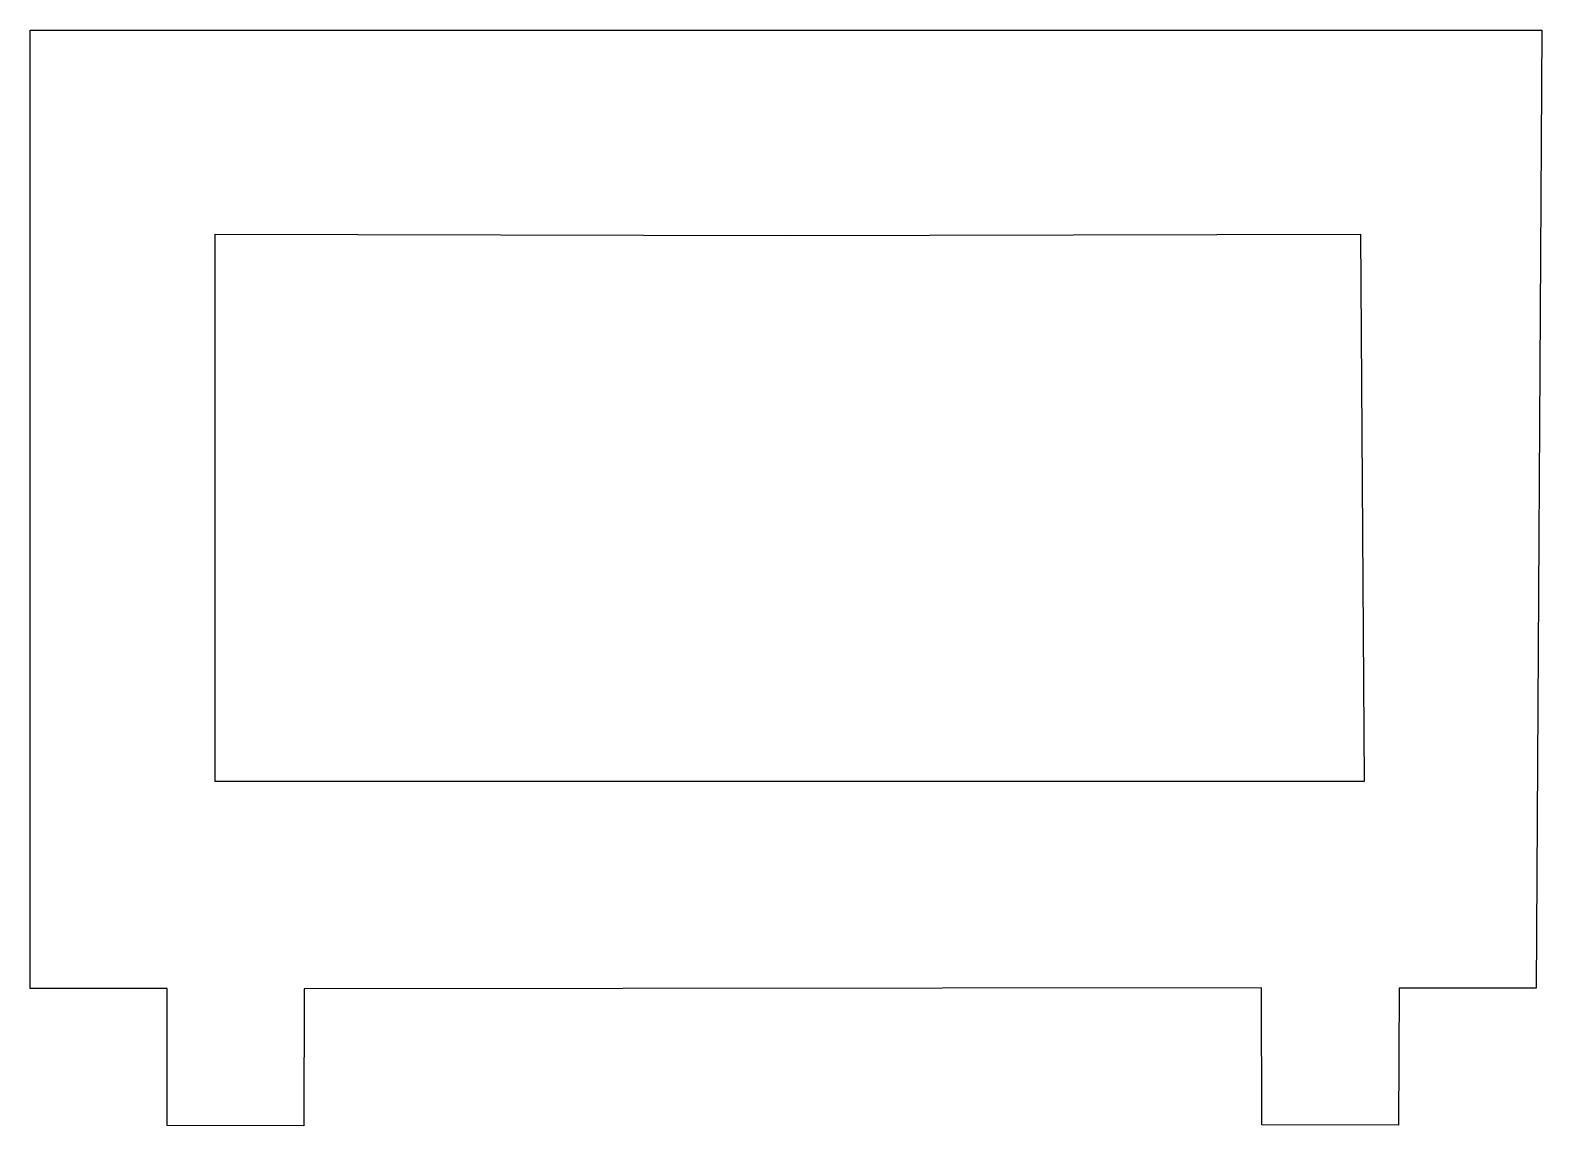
# Model space of a CAD drawing. Header units: centimetres. Extents: x 25.41 to 30.93, y 15.89 to 19.9.
import ezdxf

# ---------------------------------------------------------------- set-up
doc = ezdxf.new("R2010")
doc.units = ezdxf.units.CM
doc.header["$MEASUREMENT"] = 0

msp = doc.modelspace()

# ---------------------------------------------------------------- linework, layer by layer
for p, q in [((25.4053, 19.8968), (30.9309, 19.8968)), ((25.4053, 16.3949), (25.4053, 19.8968)), ((30.9309, 19.8968), (30.91, 16.3969)), ((26.0814, 17.1512), (26.0814, 19.1512)), ((26.0814, 19.1512), (28.1681, 19.1468)), ((28.1681, 19.1468), (30.2681, 19.1511)), ((30.2681, 19.1511), (30.2814, 17.1512)), ((30.2814, 17.1512), (26.0814, 17.1512)), ((25.9053, 16.3948), (25.4053, 16.3949)), ((25.9053, 15.8948), (25.9053, 16.3948)), ((26.4062, 16.3935), (26.4053, 15.8935)), ((29.9062, 16.3972), (26.4062, 16.3935)), ((29.907, 15.8972), (29.9062, 16.3972)), ((30.41, 16.3963), (30.407, 15.8963)), ((30.91, 16.3969), (30.41, 16.3963)), ((26.4053, 15.8935), (25.9053, 15.8948)), ((30.407, 15.8963), (29.907, 15.8972))]:
    msp.add_line(p, q)

doc.saveas('drawing.dxf')
